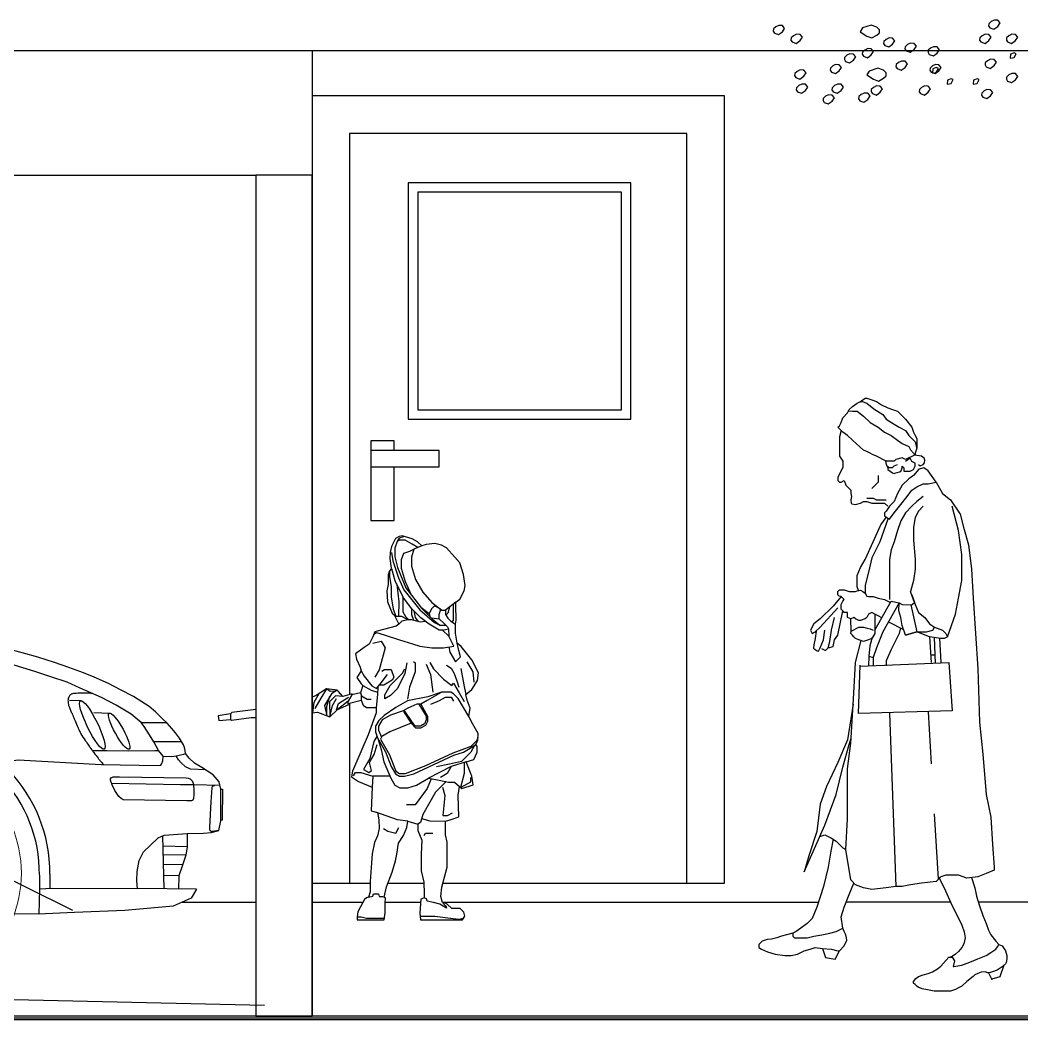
# Model space of a CAD drawing. Header units: millimetres. Extents: x 462666 to 1244237, y 2328025 to 3795663.
# Drawn here: x 1158088 to 1160762, y 2912819 to 2915486 of the extents above; entities that cross this region are included whole.
import ezdxf
from ezdxf.lldxf.tags import DXFTag

# ---------------------------------------------------------------- set-up
doc = ezdxf.new("R2010")
doc.units = ezdxf.units.MM
for name, color, linetype in [('arbre', 250, 'Continuous'), ('MUR-POH', 64, 'Continuous'), ('MUR_POH', 64, 'Continuous'), ('MUR_REZ', 3, 'Continuous'), ('PLO_LIN', 6, 'Continuous')]:
    doc.layers.add(name, color=color, linetype=linetype)
tags = doc.linetypes.add('DASHED', pattern=[0.75, 0.5, -0.25]).pattern_tags.tags
tags[6:7] = [DXFTag(74, 4), DXFTag(75, 0), DXFTag(340, '0'), DXFTag(46, 1.0), DXFTag(50, 0.0), DXFTag(44, 0.0), DXFTag(45, 0.0)]
tags[4:5] = [DXFTag(74, 4), DXFTag(75, 0), DXFTag(340, '0'), DXFTag(46, 1.0), DXFTag(50, 0.0), DXFTag(44, 0.0), DXFTag(45, 0.0)]

# ---------------------------------------------------------------- blocks, each defined once
blk = doc.blocks.new('arbre3')
at = {"layer": 'arbre', "color": 252}
for points in [[(253.368, 21.654), (253.41, 21.639), (253.449, 21.667), (253.473, 21.702), (253.449, 21.73), (253.412, 21.732), (253.381, 21.717), (253.357, 21.695), (253.355, 21.674)], [(251.169, 21.599), (251.21, 21.584), (251.25, 21.612), (251.273, 21.647), (251.25, 21.676), (251.213, 21.678), (251.182, 21.662), (251.158, 21.641), (251.156, 21.619)], [(251.351, 21.509), (251.392, 21.493), (251.431, 21.522), (251.455, 21.556), (251.431, 21.585), (251.394, 21.587), (251.364, 21.572), (251.34, 21.55), (251.338, 21.528)], [(252.111, 21.567), (252.165, 21.55), (252.215, 21.578), (252.241, 21.602), (252.241, 21.633), (252.213, 21.661), (252.157, 21.68), (252.067, 21.652), (252.046, 21.613)], [(253.277, 21.509), (253.319, 21.493), (253.358, 21.522), (253.382, 21.556), (253.358, 21.585), (253.321, 21.587), (253.29, 21.572), (253.267, 21.55), (253.264, 21.528)], [(253.55, 21.509), (253.591, 21.493), (253.63, 21.522), (253.654, 21.556), (253.63, 21.585), (253.594, 21.587), (253.563, 21.572), (253.539, 21.55), (253.537, 21.528)], [(252.296, 21.472), (252.337, 21.457), (252.376, 21.485), (252.4, 21.52), (252.376, 21.548), (252.339, 21.551), (252.309, 21.535), (252.285, 21.514), (252.283, 21.492)], [(252.514, 21.418), (252.555, 21.403), (252.594, 21.431), (252.618, 21.466), (252.594, 21.494), (252.558, 21.496), (252.527, 21.481), (252.503, 21.459), (252.501, 21.437)], [(251.896, 21.309), (251.937, 21.294), (251.977, 21.322), (252, 21.357), (251.977, 21.385), (251.94, 21.387), (251.909, 21.372), (251.885, 21.35), (251.883, 21.328)], [(252.078, 21.363), (252.119, 21.348), (252.158, 21.376), (252.182, 21.411), (252.158, 21.439), (252.121, 21.441), (252.091, 21.426), (252.067, 21.405), (252.065, 21.383)], [(252.75, 21.381), (252.792, 21.366), (252.831, 21.394), (252.855, 21.429), (252.831, 21.457), (252.794, 21.46), (252.763, 21.444), (252.739, 21.423), (252.737, 21.401)], [(253.577, 21.343), (253.616, 21.349), (253.638, 21.388), (253.616, 21.397), (253.579, 21.384)], [(251.751, 21.2), (251.792, 21.185), (251.831, 21.213), (251.855, 21.248), (251.831, 21.276), (251.794, 21.278), (251.764, 21.263), (251.74, 21.241), (251.738, 21.219)], [(252.423, 21.236), (252.464, 21.221), (252.504, 21.249), (252.528, 21.284), (252.504, 21.312), (252.467, 21.314), (252.436, 21.299), (252.412, 21.277), (252.41, 21.256)], [(252.769, 21.2), (252.81, 21.185), (252.849, 21.213), (252.873, 21.248), (252.849, 21.276), (252.812, 21.278), (252.782, 21.263), (252.758, 21.241), (252.755, 21.219)], [(253.332, 21.254), (253.373, 21.239), (253.412, 21.267), (253.436, 21.302), (253.412, 21.33), (253.375, 21.332), (253.345, 21.317), (253.321, 21.296), (253.319, 21.274)], [(251.387, 21.145), (251.429, 21.13), (251.468, 21.158), (251.492, 21.193), (251.468, 21.221), (251.431, 21.223), (251.4, 21.208), (251.376, 21.187), (251.374, 21.165)], [(252.179, 21.127), (252.233, 21.109), (252.283, 21.138), (252.309, 21.161), (252.309, 21.192), (252.281, 21.22), (252.224, 21.24), (252.135, 21.211), (252.114, 21.172)], [(252.783, 21.191), (252.822, 21.198), (252.844, 21.237), (252.822, 21.246), (252.785, 21.233)], [(253.55, 21.109), (253.591, 21.094), (253.63, 21.122), (253.654, 21.157), (253.63, 21.185), (253.594, 21.187), (253.563, 21.172), (253.539, 21.15), (253.537, 21.128)], [(251.405, 21), (251.447, 20.985), (251.486, 21.013), (251.51, 21.048), (251.486, 21.076), (251.449, 21.078), (251.418, 21.063), (251.395, 21.041), (251.392, 21.019)], [(251.769, 21), (251.81, 20.985), (251.849, 21.013), (251.873, 21.048), (251.849, 21.076), (251.812, 21.078), (251.782, 21.063), (251.758, 21.041), (251.756, 21.019)], [(252.934, 21.078), (252.974, 21.085), (252.995, 21.124), (252.974, 21.132), (252.937, 21.119)], [(253.199, 21.078), (253.238, 21.085), (253.26, 21.124), (253.238, 21.132), (253.201, 21.119)], [(251.678, 20.891), (251.719, 20.876), (251.758, 20.904), (251.782, 20.939), (251.758, 20.967), (251.721, 20.969), (251.691, 20.954), (251.667, 20.932), (251.665, 20.91)], [(252.042, 20.909), (252.083, 20.894), (252.122, 20.922), (252.146, 20.957), (252.122, 20.985), (252.085, 20.987), (252.055, 20.972), (252.031, 20.95), (252.028, 20.929)], [(252.169, 20.982), (252.21, 20.967), (252.249, 20.995), (252.273, 21.03), (252.249, 21.058), (252.212, 21.06), (252.182, 21.045), (252.158, 21.023), (252.156, 21.001)], [(252.659, 20.982), (252.701, 20.967), (252.74, 20.995), (252.764, 21.03), (252.74, 21.058), (252.703, 21.06), (252.672, 21.045), (252.649, 21.023), (252.646, 21.001)], [(253.296, 20.945), (253.337, 20.93), (253.376, 20.958), (253.4, 20.993), (253.376, 21.021), (253.339, 21.024), (253.309, 21.008), (253.285, 20.987), (253.283, 20.965)]]:
    blk.add_lwpolyline(points, close=True, dxfattribs=at)
blk = doc.blocks.new('wheel2')
at = {"color": 252}
for p, q in [((-30.2, 114.6), (-30.2, 224.6)), ((30.2, 114.5), (30.3, 224.6)), ((-21, 210.8), (-21, 114.6)), ((21, 210.8), (21, 114.5)), ((-99.6, 64.2), (-204.3, 98.2)), ((-194, 85.1), (-102.4, 55.4)), ((99.6, 64.2), (204.3, 98.2)), ((194, 85.1), (102.5, 55.4)), ((-118.3, 6.6), (-223, 40.7)), ((-207, 45.1), (-115.4, 15.4)), ((207, 45.1), (115.4, 15.4)), ((118.3, 6.6), (223, 40.6)), ((-91.8, -74.9), (-156.5, -163.9)), ((-140.9, -158.2), (-84.3, -80.3)), ((140.9, -158.2), (84.3, -80.3)), ((91.8, -74.9), (156.5, -164)), ((-106.9, -182.9), (-50.3, -105)), ((106.9, -182.9), (50.3, -105)), ((-42.9, -110.4), (-107.6, -199.5)), ((42.9, -110.5), (107.6, -199.5))]:
    blk.add_line(p, q, dxfattribs=at)
at = {"color": 252, "lineweight": 0}
for p, q in [((-11.5, -13.2), (-25, 10.1)), ((-16.4, 21.7), (-3.9, 0)), ((-3.9, 0), (-11.5, -13.2)), ((-10.6, 25), (0, 6.7)), ((10.6, 25), (0, 6.7)), ((16.4, 21.7), (3.9, 0)), ((11.5, -13.2), (25, 10.1)), ((13.5, -23.3), (27, 0)), ((-13.5, -23.3), (-27, 0)), ((0, -6.7), (-10.6, -25)), ((0, -6.7), (10.6, -25)), ((3.9, 0), (11.5, -13.2))]:
    blk.add_line(p, q, dxfattribs=at)
for centre, radius in [((0.1, -0.1), 332.5), ((0.1, -0.1), 252.7), ((0.1, -0.1), 246.9), ((0, 0), 30.3)]:
    blk.add_circle(centre, radius, dxfattribs=at)
at = {"color": 252}
for centre, radius in [((-0.4, 61.3), 9.91), ((-58.4, 18.4), 9.91), ((0.1, -0.1), 42.5), ((58.4, 19.3), 9.91), ((-35.6, -50.1), 9.91), ((36.6, -49.5), 9.91)]:
    blk.add_circle(centre, radius, dxfattribs=at)
for centre, radius, start, end in [((0, 0), 228.8, 89.9985, 125.9984), ((-36, 210.8), 15, 0, 99.6964), ((0, 0), 228.8, 53.9984, 89.9982), ((36, 210.8), 15, 80.3003, 179.9967), ((0, 0), 228.8, 125.9984, 161.9982), ((0, 0), 228.8, 17.9985, 53.9984), ((0, 0), 140.2, 102.4567, 149.54), ((-83.2, 114.6), 53, 305.9984, 0), ((-83.2, 114.6), 62.2, 305.9984, 0), ((83.2, 114.5), 62.2, 179.9967, 233.9984), ((0, 0), 140.2, 30.4567, 77.54), ((83.2, 114.5), 53, 179.9967, 233.9984), ((-189.3, 99.4), 15, 152.3003, 251.9967), ((189.3, 99.4), 15, 288, 27.6964), ((0, 0), 228.8, 161.9985, 197.9984), ((-83.2, 114.6), 62.2, 251.9967, 305.9984), ((-83.2, 114.6), 53, 251.9967, 305.9984), ((-45.2, 61.2), 25, 252.7826, 0.0941), ((-0.4, 61.3), 19.8, 0.7826, 180.0941), ((44.5, 61.9), 25, 180.7826, 288.0941), ((83.2, 114.5), 62.2, 233.9984, 288), ((83.2, 114.5), 53, 233.9984, 288), ((0, 0), 228.8, 341.9984, 17.9982), ((-211.6, 30.9), 15, 72, 171.6964), ((-58.4, 18.4), 19.8, 72.7826, 252.0941), ((58.4, 19.3), 19.8, 288.7826, 108.0941), ((211.6, 30.9), 15, 8.3003, 107.9967), ((0, 0), 140.2, 174.4567, 221.54), ((-134.7, -43.8), 53, 17.9984, 72), ((-134.7, -43.8), 62.2, 17.9984, 72), ((72.8, -23.1), 25, 108.7826, 216.0941), ((134.7, -43.8), 62.2, 107.9967, 161.9984), ((134.7, -43.8), 53, 107.9967, 161.9984), ((0, 0), 140.2, 318.4567, 5.54), ((-134.7, -43.8), 53, 323.9967, 17.9984), ((-134.7, -43.8), 62.2, 323.9967, 17.9984), ((-72.2, -24.2), 25, 324.7826, 72.0941), ((134.7, -43.8), 62.2, 161.9984, 216), ((134.7, -43.8), 53, 161.9984, 216), ((-35.6, -50.1), 19.8, 144.7826, 324.0941), ((0.7, -76.4), 25, 36.7826, 144.0941), ((36.6, -49.5), 19.8, 216.7826, 36.0941), ((0, 0), 228.8, 197.9984, 233.9982), ((0, -141.6), 62.2, 89.9984, 144), ((0, -141.6), 62.2, 35.9967, 89.9984), ((0, 0), 228.8, 305.9985, 341.9984), ((0, -141.6), 53, 89.9984, 144), ((0, -141.6), 53, 35.9967, 89.9984), ((0, 0), 140.2, 246.4567, 293.54), ((-153, -149.3), 15, 224.3003, 323.9967), ((153, -149.4), 15, 216, 315.6964), ((0, 0), 228.8, 233.9985, 269.9984), ((-94.8, -191.7), 15, 144, 243.6964), ((0, 0), 228.8, 269.9984, 305.9982), ((94.7, -191.7), 15, 296.3003, 35.9967)]:
    blk.add_arc(centre, radius, start, end, dxfattribs=at)
at = {"color": 252, "lineweight": 0}
for start, end in [(127.1808, 158.0265), (67.1808, 112.8192), (21.9735, 52.8192), (180, 240), (247.1808, 292.8192), (300, 0)]:
    blk.add_arc((0, 0), 27, start, end, dxfattribs=at)
blk = doc.blocks.new('VW Golf 5 s')
at = {"color": 252}
for p, q in [((3018.1, 790.1), (3049.2, 789.2)), ((3083.6, 758), (3126.4, 756.9)), ((3272.3, 431.9), (3277.5, 290.5)), ((3338.6, 403.9), (3273.3, 403.9)), ((3335.1, 381.5), (3274.2, 381.5)), ((3327.2, 355.7), (3275.1, 355.7)), ((2945.3, 322.2), (2946.2, 285.3)), ((2973.3, 324.8), (2974.1, 287.5)), ((3317.2, 325.7), (3276.2, 325.7))]:
    blk.add_line(p, q, dxfattribs=at)
for points in [[(3270.3, 644.4), (3293.7, 644.3), (3299.1, 644.7), (3304.8, 646.2), (3321.2, 649.8), (3325.5, 651), (3329.7, 652.3), (3328.7, 660.8), (3327.2, 668.2), (3324.4, 675.5), (3313, 693.3), (3302.2, 707), (3292.1, 719), (3279.4, 732.7), (3267, 744.4), (3248.4, 762.1), (3230.9, 776.5), (3211, 788.2), (3189.1, 802.2), (3154, 819.8), (3121.3, 836.3), (3083.1, 852), (3054.6, 863.4), (3015.5, 876.7), (2976.8, 889.9), (2932, 902.8), (2893.2, 913.1), (2840.5, 926.8)], [(3270.3, 644.4), (3257.7, 659.2), (3244.8, 682.4), (3233.1, 700.8), (3218.7, 722.3), (3210.3, 733.6), (3183.1, 755.5), (3143.1, 778.7), (3103.6, 798.6), (3046.1, 822.6), (3010.9, 837.9), (2967.4, 851), (2926.9, 863.7), (2843.6, 888.2), (2766.1, 908), (2688.9, 925.9), (2607.1, 947.4), (2538.4, 963.6), (2456.3, 987.4), (2417.2, 999), (2400.2, 1002)], [(3210.3, 733.6), (3277.7, 734.2)], [(3244.4, 683), (3318.7, 684.4)], [(2822.3, 596.9), (2835.5, 608), (2847.4, 617.8), (2864, 625.3), (2884.1, 628.7), (3105, 619.3), (3257.6, 619.3), (3264.8, 620.4), (3267.5, 624.5), (3270.2, 631.9), (3270.3, 644.4)], [(3081.2, 656.7), (3106.8, 656.8), (3121.2, 656.8), (3177.2, 657.5), (3247.9, 659), (3257.7, 659.2)], [(3383.8, 610.1), (3344.4, 610.7), (3330.5, 616.9), (3318.7, 627.7), (3312, 635.4), (3304.8, 646.2)], [(3422, 448.4), (3427, 474.4), (3425.7, 558.4), (3420.6, 578.5), (3405, 596.5), (3374.1, 616.2), (3354.6, 627.2), (3340.1, 639.8), (3329.7, 652.3)], [(3423.2, 568.5), (3352.9, 569.3), (3353.9, 556.3), (3353.9, 543.8), (3353.1, 532.7), (3351.5, 528.5), (3347.7, 526.4), (3335.1, 526.4), (3165.9, 526.4), (3160.6, 529.4), (3154.3, 535.1), (3142.6, 551.2), (3135.7, 565.7), (3131.3, 578), (3131.3, 581.8), (3132.8, 584.6), (3138.1, 586.8), (3154.6, 587.2), (3333.2, 587.8), (3338.3, 586.9), (3343.6, 585), (3349.1, 579.5), (3352, 574), (3352.9, 569.3)], [(3352.9, 569.3), (3344.8, 568.9), (3337.8, 568.7), (3318.4, 568.7), (3134.3, 569.7)], [(3422, 448.4), (3404.6, 445.2), (3401.7, 445.5), (3399.4, 446.8), (3398.2, 449.1), (3398, 455.8), (3400.5, 524.8), (3402.9, 562.4), (3403.7, 566.1), (3405.7, 567.7), (3409.8, 568.6)], [(3425.7, 558.4), (3430.1, 558.5), (3431, 476.1), (3427, 476)], [(3365.2, 290.8), (3207.6, 290.3), (3205.1, 310.8), (3206.1, 335.9), (3211.2, 365.2), (3222.5, 388.3), (3239.5, 405.7), (3260.5, 426.7), (3276.9, 433.9), (3337.7, 439.1), (3381.7, 441.1), (3401.7, 442.6), (3422, 448.4)], [(3337.7, 439.1), (3338.6, 403.9), (3335.1, 381.5), (3326.1, 352), (3317.2, 325.7), (3317.3, 290.6)], [(3365.2, 290.8), (3351.3, 266.7), (3303.6, 244.4), (3175, 231.2), (3040.6, 223.8), (2943.6, 217.6), (2880.1, 217.6)], [(2946.2, 285.3), (2945.7, 217.8)], [(2946.2, 285.3), (2979.7, 287.9), (3207.6, 290.3)]]:
    blk.add_lwpolyline(points, dxfattribs=at)
blk.add_lwpolyline([(3079.1, 808.9, 0.00436), (3063.4, 809, 0.006365), (3052.6, 808.8, 0.001388), (3036, 808.3, 0.005877), (3032.1, 808.1, 0.065259), (3025.9, 806.9, 0.071208), (3020.7, 804.4, 0.084759), (3018, 801.7, 0.070185), (3015.9, 797.7, 0.055739), (3014.4, 791.8, 0.057311), (3014.4, 785.8, 0.023951), (3015.6, 777.9, 0.047792), (3016.7, 774, 0.003387), (3019.6, 767.2, 0.005367), (3021.4, 762.9, 0.000529), (3025.8, 753.3, -0.000375), (3031.9, 739.8, -0.003127), (3040.1, 721.3, 0.004798), (3045.5, 709.3, 0.031507), (3050, 700.9, 0.014142), (3061.8, 683.1, 0.002089), (3070.9, 670.3, 0.006021), (3074.1, 665.9, 0.001382), (3080.6, 657.4, 0.00205), (3084.9, 651.7, 0.002362), (3085.5, 651, 0.00012), (3097.2, 636.2, 0.007569), (3102.1, 630.2, 0.004052), (3111.4, 619.3)], format="xyb", dxfattribs=at)
for radius, start, end in [(398.5, 0.522, 175.8694), (370.5, 0.1616, 176.2098)]:
    blk.add_arc((2574.8, 321.2), radius, start, end, dxfattribs=at)
for centre, major_axis, ratio in [((3080.3, 724.7), (-32.6, 64.2), 0.194652), ((3152.1, 709.2), (-27.3, 47.3), 0.214904)]:
    blk.add_ellipse(centre, major_axis=major_axis, ratio=ratio, dxfattribs=at)
at = {"color": 252, "xscale": 0.9690000000000657, "yscale": 0.9690000000000657, "zscale": 0.9690000000000657, "rotation": 12.00000000000195}
blk.add_blockref('wheel2', (2574.8, 321.2), dxfattribs=at)

msp = doc.modelspace()

# ---------------------------------------------------------------- linework, layer by layer
at = {"layer": 'MUR-POH', "color": 252}
for p, q in [((1160305.7, 2913855.8), (1160305, 2913888.2)), ((1160406, 2913880.9), (1160446, 2913860.5)), ((1160515.5, 2913840.9), (1160481.2, 2913853.8)), ((1160515.5, 2913840.9), (1160519.8, 2913772.2)), ((1160527.7, 2913839.2), (1160530.1, 2913770.7)), ((1160541.4, 2913837.2), (1160545.6, 2913772.2)), ((1160353.4, 2913789.3), (1160352.3, 2913763.6)), ((1160529.4, 2913791.7), (1160518.6, 2913791.6)), ((1160511.3, 2913640.7), (1160519.8, 2913501.5)), ((1160408.2, 2913636.6), (1160425.3, 2913174.9)), ((1160539.2, 2913194.2), (1160528.4, 2913368.3))]:
    msp.add_line(p, q, dxfattribs=at)
at = {"layer": 'MUR-POH', "color": 1}
for points in [[(1153971.4, 2912828.5), (1153971.4, 2915405.1), (1158867.7, 2915405.1), (1158867.7, 2912828.5)], [(1154121.4, 2912828.5), (1154121.4, 2915072.6), (1158717.7, 2915072.6), (1158717.7, 2912828.5)], [(1158867.7, 2913183.5), (1159022.8, 2913183.5)], [(1159069.4, 2913183.5), (1159165.8, 2913183.5)], [(1159216.6, 2913183.5), (1159967.7, 2913183.5)], [(1158521, 2913132.6), (1158717.7, 2913132.6)], [(1158867.7, 2913132.7), (1159003.9, 2913132.8)], [(1159062.8, 2913132.8), (1159157.1, 2913132.8)], [(1159215.5, 2913132.8), (1160219.1, 2913133.2)], [(1160293.1, 2913133.3), (1160571.1, 2913133.4)], [(1160645.4, 2913133.4), (1160917.7, 2913133.5)]]:
    msp.add_lwpolyline(points, dxfattribs=at)
at = {"layer": 'MUR-POH', "color": 252}
for points in [[(1155537.4, 2915405.1), (1161279.2, 2915405.1)], [(1159967.7, 2913183.5), (1159967.7, 2915283.5), (1158867.7, 2915283.5), (1158867.7, 2913183.5)], [(1159867.7, 2913183.5), (1159867.7, 2915183.5), (1158967.7, 2915183.5), (1158967.7, 2913686.6)], [(1160373.7, 2914322.2), (1160362.8, 2914327.2), (1160356.5, 2914330.8), (1160348, 2914335.1), (1160339.2, 2914338.4), (1160309.3, 2914365.2), (1160296.4, 2914378.1), (1160283.5, 2914386.7), (1160270.6, 2914399.6), (1160274.9, 2914403.8), (1160279.2, 2914412.4), (1160283.5, 2914425.3), (1160296.4, 2914438.2), (1160300.7, 2914446.8), (1160309.3, 2914455.4), (1160322.2, 2914464), (1160330.8, 2914468.3), (1160343.7, 2914476.9), (1160348, 2914476.9), (1160360.8, 2914472.6), (1160373.7, 2914468.3), (1160386.6, 2914459.7), (1160403.8, 2914451.1), (1160416.7, 2914446.8), (1160429.6, 2914442.5), (1160438.2, 2914433.9), (1160451.1, 2914421), (1160468.3, 2914399.6), (1160472.6, 2914386.7), (1160476.9, 2914378.1), (1160481.2, 2914369.5), (1160481.2, 2914352.3), (1160481.2, 2914343.7), (1160476.9, 2914330.8), (1160476.9, 2914326.5), (1160451.1, 2914313.6), (1160442.5, 2914317.9), (1160425.3, 2914313.6), (1160421, 2914309.3), (1160412.4, 2914309.3), (1160399.5, 2914309.3), (1160373.7, 2914322.2)], [(1160327.3, 2914466.6), (1160335.1, 2914468.3), (1160348, 2914464), (1160366.4, 2914448.6), (1160390.9, 2914433.9), (1160399.5, 2914421), (1160421, 2914408.1), (1160433.9, 2914399.6), (1160451.1, 2914391), (1160459.7, 2914378.1), (1160468.3, 2914369.5), (1160476.9, 2914360.9), (1160481.2, 2914343.7)], [(1160299, 2914443.4), (1160309.3, 2914442.5), (1160322.2, 2914442.5), (1160339.4, 2914429.6), (1160356.5, 2914412.4), (1160378, 2914399.6), (1160395.2, 2914386.7), (1160412.4, 2914378.1), (1160429.6, 2914365.2), (1160442.5, 2914356.6), (1160459.7, 2914348), (1160464, 2914339.4), (1160472.6, 2914330.8), (1160475.1, 2914325.6)], [(1160279.2, 2914391), (1160274.9, 2914373.8), (1160274.9, 2914356.6), (1160274.9, 2914335.1), (1160274.9, 2914322.2), (1160283.5, 2914309.3), (1160283.5, 2914300.7), (1160283.5, 2914292.1), (1160270.6, 2914266.3), (1160270.6, 2914257.7), (1160274.9, 2914253.5), (1160279.2, 2914253.5), (1160287.8, 2914257.7), (1160292.1, 2914244.9), (1160296.4, 2914240.6), (1160305, 2914232), (1160305, 2914223.4), (1160306.9, 2914214.8), (1160305, 2914206.2), (1160306.2, 2914197.6), (1160308.1, 2914195.2), (1160317.9, 2914193.3), (1160330.8, 2914197.6), (1160339.4, 2914201.9), (1160348, 2914201.9), (1160360.8, 2914197.6), (1160369.4, 2914197.6), (1160382.3, 2914197.6), (1160395.2, 2914197.6), (1160403.8, 2914189)], [(1159086.9, 2914337.6), (1159086.9, 2914363.3), (1159024.4, 2914363.3), (1159024.4, 2914151.2), (1159086.9, 2914151.2), (1159086.9, 2914293.7)], [(1160397.8, 2914310.2), (1160399.5, 2914300.7), (1160403.8, 2914292.1), (1160416.7, 2914292.1), (1160421, 2914296.4), (1160429.6, 2914300.7)], [(1160403.7, 2914295.7), (1160403.7, 2914287.1), (1160416.6, 2914278.5), (1160420.8, 2914276.7), (1160425.1, 2914278.5), (1160438.6, 2914281.4), (1160442.3, 2914291.4), (1160442.3, 2914295.7), (1160446.6, 2914291.4), (1160446.6, 2914287.1), (1160446.6, 2914282.8), (1160455.2, 2914282.8), (1160463.8, 2914282.8), (1160472.4, 2914287.1), (1160476.7, 2914295.7), (1160476.7, 2914300), (1160476.7, 2914304.3), (1160468.1, 2914308.6), (1160463.8, 2914317.2), (1160450.9, 2914308.6)], [(1160485.5, 2914300.7), (1160489.8, 2914296.4), (1160498.3, 2914300.7), (1160501.6, 2914305.2), (1160502.8, 2914312.3), (1160500.4, 2914317), (1160494.1, 2914322.2), (1160475.1, 2914325.6)], [(1160511.2, 2914283.5), (1160499.9, 2914291.9), (1160487, 2914287.6), (1160472.6, 2914270.6), (1160459.7, 2914262), (1160442.5, 2914244.9), (1160429.6, 2914223.4), (1160421, 2914201.9), (1160408.1, 2914189), (1160399.5, 2914176.1), (1160395.2, 2914171.8), (1160395.2, 2914163.2), (1160408.1, 2914154.6), (1160421, 2914171.8), (1160438.2, 2914193.3), (1160455.4, 2914214.8), (1160468.3, 2914232), (1160481.2, 2914240.6), (1160498.3, 2914249.2), (1160511.2, 2914249.2), (1160532.7, 2914253.5), (1160511.2, 2914283.5)], [(1160532.7, 2914253.5), (1160537, 2914244.9), (1160549.9, 2914223.4), (1160571.4, 2914206.2), (1160597.2, 2914167.5), (1160605.8, 2914133.1), (1160618.7, 2914085.9), (1160627.3, 2914021.4), (1160631.6, 2913944.1), (1160644.4, 2913755), (1160648.7, 2913613.2), (1160657.3, 2913527.3), (1160665.9, 2913419.8), (1160678.8, 2913359.7), (1160683.1, 2913286.6), (1160687.4, 2913226.5), (1160687.4, 2913217.9), (1160665.9, 2913209.3), (1160644.4, 2913200.7), (1160614.4, 2913196.4), (1160592.9, 2913205), (1160558.5, 2913205), (1160545.6, 2913200.7), (1160532.7, 2913187.8), (1160494.1, 2913183.5), (1160464, 2913179.2), (1160442.5, 2913174.9), (1160425.3, 2913174.9), (1160399.5, 2913170.6), (1160360.8, 2913166.3), (1160339.4, 2913170.6), (1160317.9, 2913179.2), (1160305, 2913192.1), (1160292.1, 2913273.7), (1160296.4, 2913355.4), (1160296.4, 2913415.5), (1160296.4, 2913488.6), (1160305, 2913557.3), (1160309.3, 2913630.4), (1160313.6, 2913690.5), (1160317.9, 2913772.2), (1160332.3, 2913830.4)], [(1160378, 2914270.6), (1160378, 2914253.5), (1160373.7, 2914249.2), (1160360.8, 2914236.3)], [(1160348, 2914210.5), (1160356.5, 2914210.5), (1160365.1, 2914210.5), (1160373.7, 2914206.2), (1160399.5, 2914206.2)], [(1160498.3, 2914214.8), (1160481.2, 2914201.9), (1160468.3, 2914189), (1160451.1, 2914171.8), (1160438.2, 2914150.3), (1160429.6, 2914124.5), (1160421, 2914094.5), (1160412.4, 2914073), (1160408.1, 2914047.2), (1160408.1, 2914021.4), (1160408.1, 2913995.6), (1160408.1, 2913969.8), (1160408.1, 2913939.8)], [(1160498.3, 2914189), (1160485.5, 2914176.1), (1160476.9, 2914158.9), (1160472.6, 2914133.1), (1160472.6, 2914098.8), (1160476.9, 2914047.2), (1160476.9, 2914021.4), (1160472.6, 2913991.3), (1160464, 2913961.3)], [(1160562.8, 2913840.9), (1160584.3, 2913901.1), (1160592.9, 2913944.1), (1160601.5, 2913991.3), (1160601.5, 2914060.1), (1160592.9, 2914124.5), (1160575.7, 2914189)], [(1160325.6, 2913963.8), (1160322.2, 2913974.1), (1160322.2, 2913991.3), (1160322.2, 2914004.2), (1160330.8, 2914025.7), (1160343.7, 2914047.2), (1160365.1, 2914094.5), (1160385.4, 2914139.1), (1160399.5, 2914158.9)], [(1160403.8, 2914154.6), (1160382.3, 2914094.5), (1160360.8, 2914051.5), (1160352.3, 2914012.8), (1160343.7, 2913978.4), (1160343.7, 2913957)], [(1158867.7, 2913638), (1158881.8, 2913640), (1158914.8, 2913627), (1158935.8, 2913647), (1158966, 2913659.8), (1158963.9, 2913663), (1158998.3, 2913672), (1159004.1, 2913657.9), (1159012.8, 2913652), (1159038.8, 2913652), (1159038.8, 2913638), (1159016.8, 2913579), (1158975.8, 2913482), (1158972.8, 2913467), (1158991.8, 2913455), (1159027.8, 2913440), (1159024.8, 2913376), (1159041.8, 2913372), (1159045.8, 2913352), (1159046.8, 2913329), (1159041.8, 2913310), (1159033.8, 2913292), (1159027.8, 2913262), (1159024.8, 2913225), (1159022.8, 2913188), (1159022.8, 2913160), (1159017.8, 2913146), (1159012.4, 2913144.5), (1159007.8, 2913139.8), (1158996.8, 2913120), (1158989.8, 2913107), (1158987.8, 2913094), (1158987.8, 2913086), (1159059.8, 2913086), (1159062.8, 2913104), (1159062.8, 2913131), (1159063.2, 2913143.2), (1159059.8, 2913146), (1159065.8, 2913174), (1159080.8, 2913213), (1159089.8, 2913243), (1159093.8, 2913261), (1159097.8, 2913290), (1159111.8, 2913311), (1159120.8, 2913332), (1159122.8, 2913349), (1159149.8, 2913341), (1159149.8, 2913324), (1159160.8, 2913298), (1159158.8, 2913261), (1159158.8, 2913216), (1159165.8, 2913186), (1159166.8, 2913155), (1159166.8, 2913144), (1159157.8, 2913141), (1159154.8, 2913104), (1159156.8, 2913086), (1159268.8, 2913086), (1159274.8, 2913095), (1159272.8, 2913106), (1159262.8, 2913116), (1159240.8, 2913116), (1159227.8, 2913127), (1159221, 2913131), (1159215.8, 2913132), (1159210.8, 2913148), (1159213.8, 2913173), (1159227.8, 2913226), (1159227.8, 2913253), (1159227.8, 2913293), (1159223.8, 2913312), (1159223.8, 2913349), (1159238.8, 2913353), (1159258.8, 2913360), (1159257.8, 2913418), (1159260.8, 2913441), (1159266.8, 2913436), (1159297.8, 2913446), (1159293.8, 2913469), (1159278.8, 2913507), (1159298.8, 2913513), (1159307.8, 2913533), (1159307.8, 2913548), (1159304.8, 2913553), (1159309.8, 2913565), (1159310.8, 2913583), (1159296.8, 2913608), (1159285.8, 2913628), (1159289.8, 2913650), (1159281.8, 2913672), (1159277.8, 2913687), (1159293.8, 2913700), (1159308.8, 2913724), (1159311.8, 2913745), (1159293.8, 2913779), (1159265.8, 2913815), (1159254.8, 2913824), (1159249.8, 2913850), (1159249.8, 2913874), (1159251.8, 2913885), (1159250.8, 2913925), (1159250.8, 2913933), (1159261.8, 2913941), (1159273.8, 2913963), (1159275.8, 2913978), (1159271.8, 2914007), (1159261.8, 2914038), (1159248.8, 2914053), (1159225.8, 2914078), (1159212.8, 2914085), (1159212.8, 2914085), (1159194.8, 2914090), (1159171.8, 2914087), (1159160.8, 2914083), (1159148.8, 2914094), (1159134.8, 2914102), (1159107.8, 2914110), (1159099.8, 2914108), (1159089.8, 2914103), (1159079.8, 2914082), (1159075.8, 2914066), (1159074.8, 2914050), (1159078.8, 2914024), (1159079.8, 2914023), (1159073.8, 2914017), (1159070.8, 2914006), (1159070.8, 2913980), (1159066.8, 2913963), (1159068.8, 2913934), (1159080.8, 2913904), (1159086.8, 2913899), (1159098.8, 2913874), (1159091.8, 2913869), (1159040.8, 2913856), (1159034.8, 2913854), (1159029.8, 2913841), (1159019.8, 2913821), (1159006.8, 2913812), (1158983.8, 2913795), (1158985.8, 2913781), (1158995.8, 2913760), (1158998.8, 2913750), (1158986.8, 2913732), (1158998.8, 2913715), (1159002.8, 2913711), (1158996.8, 2913691), (1158973.8, 2913686), (1158974.2, 2913688.4), (1158949.8, 2913681.8), (1158938, 2913694.4), (1158934.8, 2913698), (1158905.8, 2913702), (1158878.8, 2913684), (1158867.7, 2913680)], [(1159114.5, 2914108), (1159099.8, 2914104), (1159094.6, 2914095), (1159088.8, 2914077), (1159088.8, 2914054), (1159095.8, 2914026), (1159117.8, 2913971), (1159132.8, 2913952), (1159116.8, 2913987), (1159105.8, 2914023), (1159105.8, 2914047), (1159112.8, 2914064), (1159128.3, 2914069), (1159138.7, 2914074.9), (1159132.8, 2914053), (1159132.8, 2914029), (1159143.8, 2913994), (1159163.4, 2913960), (1159186.8, 2913932), (1159213.8, 2913912), (1159223.8, 2913912)], [(1159149.7, 2914078.9), (1159134.8, 2914087.6), (1159115.8, 2914098.5), (1159100.8, 2914098.5), (1159094.6, 2914095)], [(1159079.8, 2914066), (1159082.8, 2914043), (1159097.8, 2913998), (1159112.8, 2913966), (1159154.8, 2913913), (1159193.8, 2913879), (1159208.8, 2913872), (1159224.8, 2913872)], [(1159160.8, 2914083), (1159138.7, 2914074.9)], [(1159073.8, 2914017), (1159073.8, 2914002), (1159078.8, 2913974), (1159078.8, 2913947), (1159083.8, 2913914), (1159090.8, 2913896), (1159105.8, 2913896), (1159121.8, 2913886.7)], [(1159079.8, 2914023), (1159088.8, 2913991), (1159109.8, 2913947)], [(1159094, 2913980), (1159099.3, 2913934), (1159098.3, 2913896)], [(1160388.1, 2913891.7), (1160378, 2913896.8), (1160369.4, 2913901.1), (1160360.8, 2913905.4), (1160352.3, 2913901.1), (1160348, 2913892.5), (1160343.7, 2913888.2), (1160330.8, 2913883.9), (1160326.5, 2913883.9), (1160317.9, 2913888.2), (1160313.6, 2913892.5), (1160305, 2913888.2), (1160296.4, 2913892.5), (1160296.4, 2913896.8), (1160296.4, 2913901.1), (1160296.4, 2913905.4), (1160287.8, 2913905.4), (1160283.5, 2913909.7), (1160279.2, 2913914), (1160279.2, 2913922.6), (1160279.2, 2913926.9), (1160283.5, 2913935.5), (1160287.8, 2913939.8), (1160283.5, 2913944.1), (1160279.2, 2913948.4), (1160274, 2913949.4), (1160270.6, 2913952.7), (1160270.6, 2913961.3), (1160274.9, 2913965.6), (1160283.5, 2913965.6), (1160287.8, 2913965.6), (1160300.7, 2913961.3), (1160309.3, 2913961.3), (1160317.9, 2913961.3), (1160322.2, 2913963.2), (1160330.8, 2913964.8), (1160337.4, 2913961.7), (1160343.7, 2913957), (1160347.5, 2913949.4), (1160352.3, 2913948.4), (1160365.1, 2913948.4), (1160378, 2913944.1), (1160395.2, 2913939.8), (1160410.8, 2913932.6)], [(1160465.1, 2913924.6), (1160475, 2913932.6), (1160464, 2913961.3)], [(1159132.8, 2913916), (1159109.8, 2913947), (1159109.8, 2913907), (1159116.7, 2913895), (1159124.9, 2913886.7)], [(1159132.8, 2913952), (1159159.8, 2913917), (1159188.8, 2913888), (1159208.8, 2913872)], [(1159250.8, 2913933), (1159223.8, 2913912), (1159223.8, 2913900), (1159229.5, 2913890), (1159237.5, 2913882), (1159249.8, 2913874)], [(1160279.2, 2913948.4), (1160257.7, 2913922.6), (1160223.3, 2913888.2), (1160206.2, 2913875.3), (1160197.6, 2913858.1), (1160201.9, 2913849.5), (1160210.4, 2913853.8), (1160223.3, 2913866.7), (1160270.6, 2913918.3)], [(1160369.4, 2913858.1), (1160412.4, 2913935.5), (1160433.9, 2913931.2), (1160390.9, 2913853.8), (1160373.7, 2913810.9), (1160365.1, 2913785.1), (1160365.1, 2913763.6)], [(1160468.3, 2913952.7), (1160472.6, 2913939.8), (1160476.9, 2913926.9), (1160485.5, 2913905.4), (1160502.6, 2913892.5), (1160515.5, 2913875.3), (1160528.4, 2913866.7), (1160549.9, 2913858.1), (1160558.5, 2913849.5), (1160562.8, 2913840.9), (1160554.2, 2913836.6), (1160545.6, 2913836.6), (1160515.5, 2913840.9)], [(1159217.4, 2913858.4), (1159206.8, 2913858.4), (1159179.8, 2913874), (1159157.8, 2913891), (1159132.8, 2913916), (1159132.8, 2913900), (1159138.5, 2913885.3)], [(1159139, 2913909.7), (1159142.8, 2913892.6), (1159150, 2913882.4)], [(1159157.5, 2913920), (1159179.8, 2913903)], [(1159206.8, 2913889), (1159206.8, 2913900), (1159211.1, 2913914), (1159194.3, 2913923), (1159187.3, 2913916), (1159179.8, 2913903), (1159181.5, 2913895.2)], [(1159233.8, 2913919.7), (1159229.8, 2913904), (1159224.8, 2913898)], [(1159244, 2913927.7), (1159244, 2913899), (1159244, 2913885), (1159240.6, 2913880)], [(1160244.8, 2913810.9), (1160257.7, 2913815.2), (1160262, 2913832.3), (1160270.6, 2913845.2), (1160283.5, 2913909.7)], [(1160442.5, 2913926.9), (1160464.9, 2913925.7), (1160481.2, 2913853.8), (1160451.1, 2913845.2), (1160442.5, 2913871), (1160438.2, 2913892.5), (1160432.9, 2913910.3), (1160433.9, 2913931.2), (1160442.5, 2913926.9)], [(1159098.8, 2913874), (1159107.8, 2913883), (1159121.8, 2913886.7), (1159132.8, 2913886.7), (1159155.8, 2913881), (1159168.8, 2913882.5)], [(1159185.8, 2913891), (1159206.8, 2913889), (1159218.8, 2913877), (1159228.8, 2913867), (1159231.8, 2913862)], [(1160226.5, 2913809.2), (1160237.4, 2913804.6), (1160244.8, 2913810.9), (1160249.1, 2913828), (1160253.4, 2913858.1), (1160262, 2913892.5)], [(1160369.4, 2913901.1), (1160369.4, 2913849.5), (1160360.8, 2913836.6), (1160352.3, 2913832.3), (1160339.4, 2913828), (1160326.5, 2913832.3), (1160317.9, 2913836.6), (1160313.6, 2913840.9), (1160309.3, 2913845.2), (1160305, 2913849.5), (1160305.7, 2913855.8), (1160326.5, 2913866.7), (1160339.4, 2913866.7), (1160349.1, 2913863.6), (1160356.5, 2913862.4), (1160365.1, 2913858.1)], [(1160212.6, 2913856), (1160210.4, 2913836.6), (1160206.2, 2913819.5), (1160205.7, 2913810.4), (1160210.4, 2913806.6), (1160215.5, 2913803), (1160219, 2913802.3), (1160223.3, 2913810.9), (1160231.9, 2913832.3), (1160236.2, 2913858.1)], [(1160437.5, 2913864.9), (1160433.9, 2913849.5), (1160412.4, 2913806.6), (1160399.5, 2913776.5), (1160399.5, 2913763.6)], [(1160451.1, 2913845.2), (1160481.2, 2913853.8), (1160506.9, 2913853.8), (1160524.1, 2913858.1), (1160528.4, 2913866.7)], [(1159029.8, 2913824), (1159051.8, 2913829), (1159062.2, 2913811), (1159046.8, 2913753), (1159035.2, 2913733)], [(1159032.3, 2913847.5), (1159039.8, 2913851.8), (1159059.8, 2913846), (1159100.8, 2913833), (1159135.5, 2913822), (1159154.8, 2913816), (1159186.8, 2913811), (1159217.8, 2913811), (1159245.8, 2913816), (1159232.8, 2913842)], [(1160362.4, 2913839), (1160355.8, 2913816.6), (1160353.4, 2913789.3), (1160365.1, 2913785.1)], [(1159232.8, 2913813.6), (1159235.2, 2913800), (1159250.2, 2913774), (1159263.2, 2913787), (1159258.8, 2913804), (1159254.8, 2913824)], [(1159137.8, 2913775), (1159142.8, 2913771), (1159142.8, 2913747), (1159127.8, 2913706), (1159121.8, 2913674)], [(1159181.8, 2913772), (1159191.6, 2913755), (1159218.6, 2913728), (1159240.8, 2913711), (1159244.8, 2913717), (1159259.8, 2913691), (1159273.1, 2913668)], [(1159280.8, 2913774), (1159296.4, 2913747), (1159299.6, 2913720)], [(1160330.2, 2913762.7), (1160567.1, 2913772.2), (1160575.7, 2913643.3), (1160325.8, 2913635.8), (1160330.1, 2913764.8)], [(1158998.8, 2913750), (1159006.8, 2913736), (1159026.8, 2913710), (1159039.8, 2913702.4), (1159051.8, 2913718), (1159068.8, 2913740)], [(1159053.8, 2913749), (1159061.1, 2913753.2), (1159078.8, 2913753.2), (1159085.8, 2913733), (1159081.1, 2913725), (1159058.8, 2913712), (1159047.2, 2913712)], [(1159120.8, 2913771), (1159114.8, 2913743), (1159095.8, 2913703), (1159076.8, 2913684), (1159061.8, 2913675.3), (1159061.8, 2913686), (1159076.2, 2913711), (1159108.8, 2913743.5), (1159115.4, 2913755)], [(1159171.8, 2913768), (1159183.8, 2913740), (1159189.8, 2913693)], [(1159225.8, 2913765), (1159238.8, 2913757.4), (1159247.1, 2913743), (1159253.8, 2913723), (1159259.4, 2913706)], [(1159264.8, 2913756), (1159272.8, 2913713), (1159277.8, 2913687)], [(1158930.9, 2913695.7), (1158915.8, 2913695), (1158905.8, 2913702), (1158891.3, 2913677), (1158875.3, 2913649.1)], [(1158934.8, 2913698), (1158919.2, 2913689), (1158900.7, 2913657), (1158906.5, 2913630.2), (1158906.5, 2913655), (1158915.2, 2913682)], [(1159002.8, 2913711), (1159025.3, 2913698), (1159041.8, 2913693)], [(1159285.8, 2913628), (1159257.7, 2913676), (1159244.7, 2913689), (1159237.8, 2913693), (1159224.8, 2913693), (1159212.8, 2913693), (1159176.8, 2913681), (1159121.8, 2913669.9), (1159090.8, 2913652), (1159059.8, 2913631), (1159045.8, 2913617), (1159037.1, 2913602), (1159037.1, 2913587), (1159041.8, 2913571), (1159063.1, 2913534), (1159078.8, 2913495), (1159090.3, 2913475), (1159100.7, 2913469), (1159113.8, 2913469), (1159138.8, 2913475), (1159245.8, 2913525), (1159271.8, 2913533), (1159289.8, 2913543.3), (1159304.8, 2913553)], [(1159042.8, 2913706.3), (1159041.8, 2913687), (1159038.8, 2913652)], [(1159211.8, 2913692.4), (1159174.7, 2913671), (1159157.3, 2913661), (1159146.8, 2913661), (1159122.8, 2913650), (1159110.6, 2913642.9), (1159076.8, 2913631.8), (1159054.6, 2913619), (1159044.8, 2913602), (1159044.8, 2913592), (1159052.8, 2913573.2)], [(1158885.5, 2913688.5), (1158872.2, 2913665.4), (1158869, 2913638.2)], [(1158949.8, 2913681.8), (1158929.7, 2913683), (1158913.7, 2913667.5), (1158914.8, 2913627), (1158921.8, 2913657), (1158932.7, 2913675.7)], [(1158932.3, 2913646.2), (1158937.8, 2913663), (1158964.4, 2913679.4)], [(1158963.9, 2913661), (1158963.9, 2913669), (1158934.6, 2913645.8)], [(1158973.8, 2913686), (1158963.9, 2913669)], [(1158996.8, 2913691), (1158999.8, 2913683), (1159003.8, 2913681), (1159014.8, 2913674.6), (1159024.8, 2913674.6)], [(1158998.3, 2913687), (1158998.3, 2913672)], [(1159184.8, 2913661), (1159207.8, 2913671), (1159223.4, 2913680), (1159238.8, 2913680), (1159245.1, 2913669)], [(1158717.7, 2913647), (1158653.6, 2913639.2), (1158649.8, 2913635.2), (1158616.8, 2913630), (1158618.3, 2913617.2), (1158649.8, 2913619.8), (1158652.2, 2913618), (1158704.8, 2913625), (1158717.7, 2913625.8)], [(1158967.7, 2913664), (1158967.7, 2913183.5)], [(1159157.3, 2913661), (1159175.8, 2913629), (1159175.8, 2913615), (1159169.8, 2913604.5), (1159156.8, 2913597), (1159144.8, 2913597), (1159131.8, 2913610), (1159074.6, 2913587), (1159053.8, 2913575), (1159049.8, 2913568), (1159074.3, 2913525.5), (1159090.8, 2913482), (1159101.2, 2913476), (1159116.8, 2913476), (1159170.8, 2913497), (1159243.8, 2913531.1), (1159291.8, 2913549), (1159307.8, 2913565), (1159310.3, 2913574)], [(1159111.8, 2913641), (1159131.8, 2913610)], [(1159152.1, 2913661), (1159171.8, 2913629), (1159171.8, 2913619), (1159167.8, 2913608.3), (1159156.8, 2913602), (1159142.6, 2913602), (1159133.8, 2913615), (1159113.7, 2913644.7)], [(1160311.4, 2913660.6), (1160296.4, 2913565.9), (1160270.6, 2913505.8), (1160240.5, 2913441.3), (1160223.3, 2913394), (1160214.7, 2913321), (1160193.3, 2913256.5), (1160180.4, 2913213.6), (1160236.2, 2913338.2), (1160266.3, 2913419.8), (1160283.5, 2913492.9), (1160300.7, 2913553), (1160305.8, 2913570.4)], [(1158649.8, 2913635.2), (1158649.8, 2913619.8)], [(1159040.6, 2913575), (1159032.5, 2913561), (1159021.8, 2913516), (1159005, 2913487), (1159018.8, 2913479), (1159025.8, 2913484), (1159020.8, 2913505), (1159033.5, 2913527), (1159040.8, 2913553)], [(1159044.1, 2913567), (1159051.8, 2913540), (1159058.8, 2913507), (1159077.8, 2913464), (1159088.7, 2913445), (1159101.8, 2913437.4), (1159122.8, 2913437.4), (1159145.8, 2913445), (1159177.8, 2913463.4)], [(1159301, 2913550.6), (1159290.9, 2913533), (1159265.9, 2913508), (1159233.8, 2913501), (1159199.8, 2913493.5)], [(1159278.8, 2913507), (1159238.8, 2913495), (1159227.8, 2913476), (1159209.8, 2913465.5)], [(1159273.8, 2913505.5), (1159273.8, 2913476), (1159263.8, 2913438.5), (1159275, 2913445), (1159290.8, 2913454), (1159290.8, 2913465)], [(1158977.8, 2913470), (1158983, 2913479), (1158997.8, 2913479), (1159029.8, 2913469)], [(1159238.8, 2913495), (1159177.8, 2913463.4), (1159206.8, 2913458), (1159231.8, 2913453.2), (1159247.8, 2913453.2), (1159260.8, 2913441)], [(1159075.6, 2913469), (1159048.8, 2913469), (1159029.8, 2913469), (1159027.8, 2913440)], [(1159185, 2913462.1), (1159174.8, 2913436), (1159142.8, 2913392), (1159119.8, 2913392)], [(1159225.5, 2913454.4), (1159197.1, 2913426), (1159163, 2913367), (1159156.8, 2913345), (1159149.8, 2913341)], [(1159215.8, 2913440), (1159221.8, 2913417), (1159216.8, 2913364), (1159228.8, 2913364), (1159241.8, 2913371.5)], [(1159122.8, 2913349), (1159095.8, 2913352.1), (1159037.5, 2913373)], [(1159159.9, 2913356), (1159181.8, 2913349.8), (1159223.8, 2913349)], [(1159057.8, 2913329), (1159069.8, 2913322), (1159090.8, 2913317), (1159099.4, 2913332)], [(1159166.8, 2913311), (1159169.8, 2913317), (1159189.8, 2913317)], [(1160258.4, 2913300.5), (1160251.8, 2913269.2), (1160244.8, 2913226.5), (1160231.9, 2913174.9), (1160214.7, 2913119), (1160201.9, 2913089), (1160189, 2913076.1), (1160171.8, 2913063.2), (1160158.9, 2913054.6), (1160150.3, 2913050.3), (1160150.3, 2913041.7), (1160154.6, 2913037.4), (1160167.5, 2913037.4), (1160189, 2913037.4), (1160206.2, 2913041.7), (1160227.6, 2913046), (1160249.1, 2913050.3), (1160266.3, 2913054.6), (1160283.5, 2913063.2), (1160279.2, 2913093.3), (1160287.8, 2913119), (1160300.7, 2913153.4), (1160313.6, 2913183.5)], [(1160222.8, 2913308.3), (1160236.2, 2913312.4), (1160253.4, 2913303.8), (1160266.3, 2913295.2), (1160274.9, 2913286.6), (1160283.5, 2913278), (1160292.1, 2913273.7)], [(1160538.8, 2913200.8), (1160554.2, 2913170.6), (1160575.7, 2913123.3), (1160588.6, 2913097.6), (1160601.5, 2913071.8), (1160607.6, 2913053.8), (1160610.1, 2913037.4), (1160606.5, 2913021.4), (1160601.5, 2913011.6), (1160592.1, 2913001.2), (1160584.3, 2912994.4), (1160572.7, 2912985.8), (1160569.8, 2912985.8)], [(1160627, 2913198.2), (1160635.9, 2913170.6), (1160640.2, 2913149.1), (1160648.7, 2913123.3), (1160657.3, 2913097.6), (1160665.9, 2913076.1), (1160672.7, 2913058.1), (1160678.8, 2913046), (1160691.7, 2913028.8), (1160700.3, 2913020.2)], [(1159017.8, 2913146), (1159029.8, 2913149), (1159031.8, 2913155), (1159044.8, 2913155), (1159046.8, 2913148), (1159055.8, 2913148), (1159059.8, 2913146)], [(1159215.8, 2913132), (1159223, 2913123.8), (1159225.4, 2913120.3), (1159226.1, 2913117), (1159208.8, 2913127), (1159191.8, 2913132), (1159174.8, 2913135), (1159172.8, 2913142), (1159166.8, 2913144)], [(1158987.8, 2913094), (1158998.8, 2913094), (1159012.8, 2913090), (1159060.5, 2913090.5)], [(1159155.8, 2913095), (1159194.8, 2913095), (1159236.8, 2913090), (1159258.8, 2913087.3), (1159271.8, 2913090.5)], [(1160150.3, 2913050.3), (1160133.1, 2913046), (1160120.2, 2913041.7), (1160107.3, 2913037.4), (1160093.7, 2913034.4), (1160081.5, 2913033.1), (1160068.6, 2913028.8), (1160060.1, 2913020.2), (1160060.1, 2913015.9), (1160060.1, 2913011.6), (1160066.7, 2913007.5), (1160083.1, 2913000.2), (1160103, 2912994.4), (1160128.8, 2912990.1), (1160146, 2912990.1), (1160163.2, 2912994.4), (1160180.4, 2913003), (1160196.4, 2913007.5), (1160210.2, 2913011.6), (1160229.8, 2913009.1), (1160253.4, 2913007.3), (1160270.6, 2913003), (1160274.9, 2913003), (1160287.8, 2913015.9), (1160294.2, 2913031.2), (1160293.4, 2913037.7), (1160292.1, 2913046), (1160287.8, 2913054.6), (1160283.5, 2913063.2)], [(1160229.8, 2913009.1), (1160237.5, 2912985), (1160263.3, 2912980.7), (1160274.9, 2913003)], [(1160708.9, 2912960), (1160696, 2912951.5), (1160683.1, 2912946.9), (1160677.8, 2912945.1), (1160670.8, 2912944.3), (1160663.5, 2912947.2), (1160652.9, 2912945.6), (1160644.4, 2912942.9), (1160635.9, 2912938.6), (1160631.6, 2912934.3), (1160614.4, 2912921.4), (1160601.5, 2912908.5), (1160592.9, 2912904.2), (1160584.3, 2912899.9), (1160571.4, 2912895.6), (1160545.6, 2912895.6), (1160527.4, 2912895), (1160509.6, 2912898.5), (1160495.9, 2912901.7), (1160485, 2912906.4), (1160481.2, 2912908.5), (1160476.9, 2912912.8), (1160472.6, 2912917.1), (1160472.6, 2912921.4), (1160478.5, 2912929.2), (1160485.5, 2912934.3), (1160498.3, 2912938.6), (1160511.2, 2912942.9), (1160523.3, 2912947.2), (1160536.2, 2912955.3), (1160545.6, 2912962.3), (1160567.1, 2912985.8), (1160575.7, 2912985.8), (1160582, 2912976.5), (1160578.1, 2912961.4), (1160580.2, 2912960.8), (1160601.5, 2912964.3), (1160623, 2912972.9), (1160644.4, 2912981.5), (1160665.9, 2912990.1), (1160678.8, 2912998.7), (1160691.7, 2913007.3), (1160696.8, 2913013.5), (1160700.3, 2913020.2), (1160708.9, 2913015.9), (1160717.5, 2913003), (1160721.8, 2912990.1), (1160721.8, 2912981.5), (1160719.8, 2912971.6), (1160717.5, 2912968.6), (1160708.9, 2912960)], [(1160672.5, 2912944.5), (1160681.5, 2912926.8), (1160682.3, 2912928.4), (1160703.9, 2912934.6), (1160714.5, 2912965.6)]]:
    msp.add_lwpolyline(points, dxfattribs=at)
for points in [[(1159024.4, 2914337.6), (1159024.4, 2914293.7), (1159207.1, 2914293.7), (1159207.1, 2914337.6)], [(1159231.8, 2913862), (1159232.8, 2913842), (1159215.8, 2913858), (1159231.8, 2913862)]]:
    msp.add_lwpolyline(points, close=True, dxfattribs=at)
at = {"layer": 'MUR_POH', "color": 252, "linetype": 'DASHED', "ltscale": 250, "flags": 128}
msp.add_lwpolyline([(1158229.2, 2913110.3), (1156221.4, 2914106.7), (1154869.5, 2914106.7)], dxfattribs=at)
at = {"layer": 'MUR_REZ', "flags": 128}
msp.add_lwpolyline([(1167631.4, 2912828.5), (1151180.8, 2912828.5)], dxfattribs=at)
at = {"layer": 'MUR_REZ'}
for points in [[(1167631.4, 2912823.5), (1151180.8, 2912823.5)], [(1167631.4, 2912818.5), (1151180.8, 2912818.5)]]:
    msp.add_lwpolyline(points, dxfattribs=at)
at = {"layer": 'PLO_LIN', "color": 1}
msp.add_lwpolyline([(1158717.7, 2915072.6), (1158717.7, 2912828.5), (1158867.7, 2912828.5), (1158867.7, 2915072.6)], close=True, dxfattribs=at)
at = {"layer": 'PLO_LIN', "color": 252}
for points in [[(1159124.3, 2915051.8), (1159124.3, 2914421.4), (1159718.4, 2914421.4), (1159718.4, 2915051.8)], [(1159149.3, 2915026.8), (1159149.3, 2914446.4), (1159693.4, 2914446.4), (1159693.4, 2915026.8)]]:
    msp.add_lwpolyline(points, close=True, dxfattribs=at)
at = {"layer": 'PLO_LIN', "color": 1}
msp.add_lwpolyline([(1158740.2, 2912856.7), (1154215.6, 2912959.2), (1153406.2, 2912959.2)], dxfattribs=at)

# ---------------------------------------------------------------- block references
at = {"layer": 'MUR-POH', "color": 252, "xscale": 261.3775937935833, "yscale": 261.3775937935833, "zscale": 261.3775937935833}
msp.add_blockref('arbre3', (1094451.3, 2909805.8), dxfattribs=at)
at = {"layer": 'MUR-POH', "color": 252, "rotation": 359.095045437305}
msp.add_blockref('VW Golf 5 s', (1155189.9, 2912929.6), dxfattribs=at)

doc.saveas('drawing.dxf')
